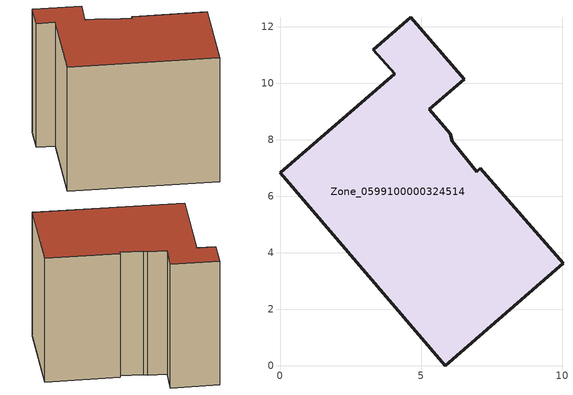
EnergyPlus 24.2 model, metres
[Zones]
Zone_0599100000324514
 floor ground (C_G): 6.96,6.86 7.1,6.98 10.02,3.62 5.86,0 0,6.82 4.06,10.34 3.31,11.19 4.63,12.33 6.53,10.14 5.28,9.07 6.03,8.2 6.11,7.95 z0
 wall outside (C_F): 6.53,10.14 4.63,12.33 3.31,11.19 4.06,10.34 0,6.82 5.86,0 10.02,3.62 7.1,6.98 6.96,6.86 6.11,7.95 6.03,8.2 5.28,9.07 6.53,10.14 z0:8.32
 roof outside (C_R): 6.96,6.86 6.11,7.95 6.03,8.2 5.28,9.07 6.53,10.14 4.63,12.33 3.31,11.19 4.06,10.34 0,6.82 5.86,0 10.02,3.62 7.1,6.98 z8.32
[BUILDING]
Pand.0599100000324514: North Axis=0; Terrain=City; Loads Convergence Tolerance Value=0.04; Temperature Convergence Tolerance Value=0.4; Solar Distribution=FullExterior; Maximum Number of Warmup Days=25; Minimum Number of Warmup Days=1
[Site:Location]
Rotterdam.The.Hague.AP_ZH_NLD Design_Conditions: Latitude=51.96; Longitude=4.45; Time Zone=1; Elevation=-4.5
[SITE:GROUNDTEMPERATURE:BUILDINGSURFACE]
18, 18, 18, 18, 18, 18, 18, 18, 18, 18, 18, 18
[MATERIAL] Thermal Absorptance=0.9; Solar Absorptance=0.7; Visible Absorptance=0.7
Name | Roughness | Thickness | Conductivity | Density | Specific Heat
G.TC.1975-1991 | MediumSmooth | 0.15 | 0.288461 | 540 | 1210
F.TC.1975-1991 | Rough | 0.3 | 0.230769 | 1920 | 840
R.TC.1975-1991 | MediumRough | 0.2 | 0.153846 | 1500 | 1000
[CONSTRUCTION]
C_G: G.TC.1975-1991
C_F: F.TC.1975-1991
C_R: R.TC.1975-1991
[ZONE]
Zone_0599100000324514: Type=1; Multiplier=1; Ceiling Height=Autocalculate; Volume=Autocalculate; Floor Area=autocalculate; Part of Total Floor Area=Yes
[ZONEINFILTRATION:DESIGNFLOWRATE]
Infil_Zone_0599100000324514: Zone or ZoneList or Space or SpaceList=Zone_0599100000324514; Schedule=AlwaysOn; Design Flow Rate Calculation Method=Flow/Area; Flow Rate per Floor Area=0.003; Constant Term Coefficient=1; Temperature Term Coefficient=0; Velocity Term Coefficient=0; Velocity Squared Term Coefficient=0
[HVACTEMPLATE:ZONE:IDEALLOADSAIRSYSTEM]
Zone_0599100000324514: Maximum Heating Supply Air Temperature=50; Minimum Cooling Supply Air Temperature=13; Maximum Heating Supply Air Humidity Ratio=0.0156; Minimum Cooling Supply Air Humidity Ratio=0.0077; Heating Limit=NoLimit; Cooling Limit=NoLimit; Dehumidification Control Type=ConstantSensibleHeatRatio; Cooling Sensible Heat Ratio=0.7; Dehumidification Setpoint=60; Humidification Control Type=None; Humidification Setpoint=30; Outdoor Air Method=None; Outdoor Air Flow Rate per Person=0.00944; Outdoor Air Flow Rate per Zone Floor Area=0; Outdoor Air Flow Rate per Zone=0; Demand Controlled Ventilation Type=None; Outdoor Air Economizer Type=NoEconomizer; Heat Recovery Type=None; Sensible Heat Recovery Effectiveness=0.7; Latent Heat Recovery Effectiveness=0.65
[ZONECONTROL:THERMOSTAT]
ThermostatControl_Zone_0599100000324514: Zone or ZoneList=Zone_0599100000324514; Control Type Schedule=DualSetpointControlType; Control 1=Thermostat_Zone_0599100000324514; Temperature Difference Between Cutout And Setpoint=0
[THERMOSTATSETPOINT:DUALSETPOINT]
Thermostat_Zone_0599100000324514: Heating Setpoint Temperature Schedule=HeatingSetpoint_Zone_0599100000324514; Cooling Setpoint Temperature Schedule=CoolingSetpoint_Zone_0599100000324514
[SCHEDULE:COMPACT]
HeatingSetpoint_Zone_0599100000324514: Through: 12/31, For: AllDays, Until: 24:00, 21
CoolingSetpoint_Zone_0599100000324514: Through: 12/31, For: AllDays, Until: 24:00, 24
DualSetpointControlType: Through: 12/31, For: AllDays, Until: 24:00, 4
AlwaysOn: Through: 12/31, For: AllDays, Until: 24:00, 1
